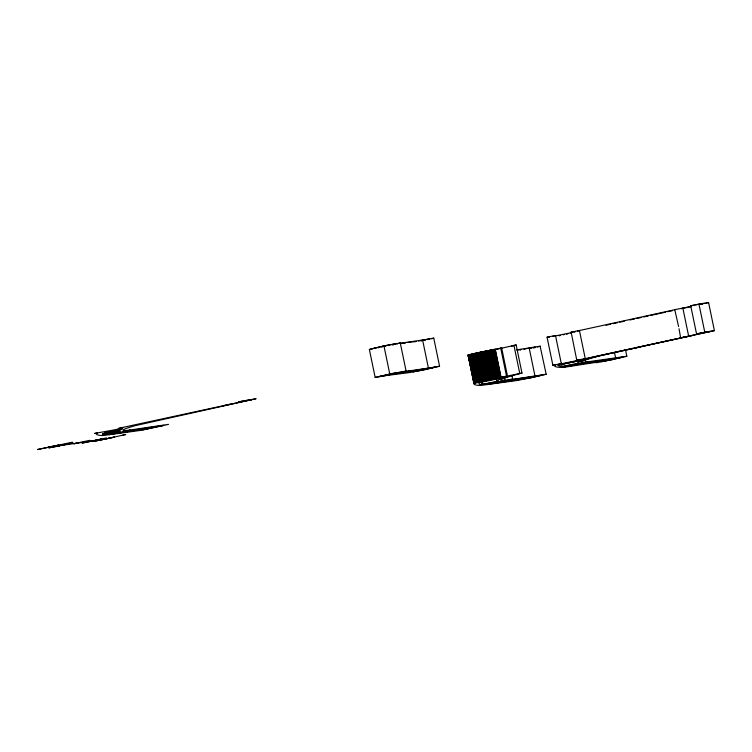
<?xml version="1.0" encoding="UTF-8"?>
<svg xmlns="http://www.w3.org/2000/svg" width="752" height="752" viewBox="0 0 752 752"><rect width="100%" height="100%" fill="white"/><g stroke="black" fill="none" stroke-linecap="round" stroke-linejoin="round"><path stroke-width="1.13" d="M488.415 379.939L473.788 383.586A1113.975 29.159 -11.7 0 0 480.631 385.475L516.868 380.521L530.611 377.777M37.6 449.499L58.675 445.128L37.647 449.517M109.059 434.562L130.143 430.2M385.701 375.662L375.163 377.438L369.345 349.342L383.163 346.183M383.351 346.023L400.271 342.95L399.19 343.326M375.163 377.438L389.564 374.158M425.19 369.505L439.563 366.252L433.772 338.127L431.62 338.785M399.716 343.326L422.605 340.026L428.424 368.123L404.397 371.582L406.089 371.046L400.271 342.95M439.563 366.252L407.556 371.714L409.868 371.121M473.854 383.257L468.054 355.113L472.67 353.882L484.457 351.325L490.276 379.422L488.65 379.76L482.831 351.654M548.706 337.14L549.458 336.83L547.071 337.216L552.889 365.312L555.277 364.927L554.459 365.557A1113.975 29.159 -11.7 0 0 560.014 367.39L563.699 367.371L597.624 362.097L595.941 362.652L597.201 362.549L612.043 359.729M540.143 346.287L546.178 374.27L528.938 378.256M511.971 375.718L512.676 379.093L510.975 379.628L546.178 374.27M567.346 366.44L576.887 364.184M547.071 337.216L555.484 335.486L561.312 363.592L558.736 364.344L581.221 359.7M588.402 362.107L583.326 363.385L595.452 361.374M621.913 357.285L612.927 359.409M612.382 359.522L626.82 356.279L625.457 349.501M704.314 303.366L703.656 303.423M708.553 302.539L698.956 304.109L704.774 332.205L714.4 330.617L708.581 302.511L708.017 302.736M714.4 330.617L593.995 357.087L586.118 359.343A24.459 0.639 -11.7 0 0 560.315 364.607L557.928 365.011A47.47 1.241 -11.7 0 1 575.891 361.223L586.4 358.554M130.115 430.219L125.039 431.507L163.645 425.388L144.516 429.505L142.57 429.749L147.665 428.443L109.068 434.571M105.778 432.503L122.369 428.828L103.945 433.378L105.12 433.114M595.452 361.383L593.131 361.975L621.923 357.247M581.211 359.682L576.803 360.311L571.144 332.149L579.425 330.466L585.244 358.572L583.514 359.014L683.258 337.366A39.367 1.034 -11.7 0 0 686.736 336.689L687.45 336.558A39.367 1.034 -11.7 0 0 691.849 335.683M579.425 330.466L577.696 330.918M576.803 360.311L585.244 358.572M73.997 443.736L78.142 442.862L76.196 443.219M555.484 335.486L554.478 335.768M552.889 365.312L561.312 363.592M678.577 326.509L674.77 309.664L691.267 306.393M679.047 328.765L680.607 337.789L710.161 331.51L696.54 333.869L690.721 305.773L698.956 304.109M635.919 347.744L687.196 336.605M696.54 333.869L704.774 332.205M395.467 344.031L396.05 343.824L394.302 344.012M97.036 433.039L96.171 433.678A1113.975 29.159 -11.7 0 0 103.015 435.568L140.991 430.332L168.561 424.363L127.464 430.388A220.646 5.772 -11.7 0 1 135.407 425.604L256.112 398.729L241.824 401.154L238.252 401.991L251.901 399.603L222.62 405.873M535.048 347.339L533.356 347.791M559.206 335.824L560.296 335.524M539.551 346.465L537.313 347.048M597.079 356.542L593.695 357.482A220.646 5.772 -11.7 0 0 583.721 362.379L626.848 356.251M493.086 350.075L516.154 344.961L521.973 373.067A220.646 5.772 -11.7 0 0 505.081 380.296L504.611 378.049M553.933 335.909L552.917 336.247L553.839 336.182M473.769 353.844L476.251 353.233M413.882 341.822L415.029 341.464L407.913 342.489M574.124 331.999L575.402 331.594L572.592 331.97M520.807 349.774L520.074 349.962M707.181 302.971L705.536 303.394M427.681 339.556L429.552 339.002L425.923 339.519M702.8 303.864L701.4 304.203M403.034 343.307L404.05 343.025L401.418 343.363M393.832 344.454L392.243 344.83M491.291 350.526L490.107 350.799M429.693 339.255L428.537 339.519M572.028 332.516L555.352 335.937M535.123 347.565L533.854 347.856M425.303 340.12L424.344 340.336M105.327 433.18L106.69 432.87M477.078 353.045L479.955 352.406M702.086 304.193L702.735 304.052M531.448 348.232L530.075 348.543M378.782 347.133L373.565 348.467L375.643 348.214M379.29 347.02L382.58 346.305M230.366 404.181L120.668 427.888L118.515 428.433L122.933 427.813L115.056 429.74L94.602 433.434L96.989 433.049M675.089 309.655L577.63 330.927M491.15 379.384L507.468 376.009L501.65 347.913L491.77 350.056M606.084 325.202L610.652 324.197M612.927 323.698L617.495 322.702M619.77 322.204L624.339 321.207M630.035 319.957L634.603 318.961M636.878 318.463L641.447 317.466M643.721 316.968L648.29 315.962M650.565 315.464L665.398 312.221M667.673 311.723L672.241 310.726M681.359 308.734L691.624 306.487M487.775 351.325L486.751 351.541M563.314 334.819L564.216 334.631M59.305 445.71L72.982 442.721M89.732 440.305L74.053 443.736M92.816 440.888L106.483 437.899M588.628 358.168L632.094 348.655M521.973 373.067L491.686 379.271M415.17 341.681L416.091 341.483M421.111 341.041L421.675 340.919M480.481 352.293L483.724 351.607M106.737 432.757L121.016 429.618L106.239 432.456M426.356 369.26L435.38 367.098L428.273 368.283M495.126 382.439L486.694 384.441L528.957 378.115M403.965 343.288L405.713 342.921M388.981 374.28L379.403 376.545L386.49 375.38M487.879 380.051L478.789 382.242L499.845 377.861L498.98 377.927M382.542 346.193L393.616 344.125M391.689 374.327L418.413 370.341L412.914 371.723L413.816 371.676L424.607 369.627M426.393 369.373L410.282 372.475L386.34 375.539M495.521 382.251L499.441 381.433L482.793 384.413L485.623 384.46L497.871 381.866M385.278 346.352L385.87 346.23M484.072 352.115L482.972 352.34M389.978 373.951L406.089 371.046M389.169 374.12L394.208 373.208M104.913 434.036L120.076 431.281L103.099 434.459L119.089 430.83L109.031 432.804M523.9 349.285L526.109 348.834M59.756 445.908L48.786 447.872L69.851 443.53L59.417 445.4M562.111 366.562L578.908 363.066A224.143 5.866 -11.7 0 1 583.778 360.123L585.3 359.653A20.144 0.526 -11.7 0 0 558.031 365.265L558.172 365.453A1110.478 29.065 -11.7 0 0 561.255 366.459L562.111 366.562L561.406 363.15M577.263 363.987L579.576 363.507M481.759 384.507L498.219 381.076A221.088 5.79 -11.7 0 1 497.1 380.465L501.857 378.435A221.088 5.79 -11.7 0 1 507.938 376.573L502.909 377.56A20.313 0.536 -11.7 0 1 480.058 382.467A499.986 13.085 -11.7 0 0 479.005 383.285L479.137 384.056A499.986 13.085 -11.7 0 0 481.759 384.507L481.054 381.095M611.837 359.635L612.852 359.559M531.156 377.664L541.252 375.286L498.426 381.753M418.432 340.994L421.336 340.402M566.463 334.151L567.845 333.869M390.514 374.571L387.609 375.163M489.514 379.713L487.851 379.929L482.023 351.823M611.282 359.747L601.515 361.59L600.867 361.599L605.952 360.321L580.741 363.949L567.459 366.459M484.269 351.494L485.256 351.156L491.075 379.262L490.06 379.6M108.194 432.973L102.479 434.28L104.208 434.083M484.814 351.381L486.065 350.996L491.883 379.093L490.605 379.487M485.35 351.278L495.239 349.238L501.058 377.335M579.642 363.611L588.412 362.069M381.79 347.067L382.354 346.954M392.967 344.83L393.7 344.679M694.425 305.133L690.721 305.773M695.581 304.898L698.335 304.363M485.886 351.165L487.456 350.855M421.9 340.289L433.763 338.109M480.293 352.885L479.268 353.083M516.605 349.887L540.35 346.155M527.725 348.505L535.104 347.18M422.455 340.177L425.482 339.603M394.762 373.105L409.868 371.112M570.383 333.362L571.379 333.164M487.954 350.761L491.423 350.112M505.081 380.296L512.676 379.093M378.106 347.772L378.585 347.687M699.351 304.165L702.612 303.582M374.957 348.505L375.596 348.392M476.505 353.609L475.367 353.807M586.005 358.807L591.57 357.792M396.981 344.059L397.517 343.965M372.691 348.909L370.322 349.285M572.187 332.046L570.984 332.215M517.461 350.056L520.845 349.567M501.65 347.913L500.7 348.044L506.519 376.141M634.641 347.997L637.292 347.621M630.768 348.843L633.419 348.467M72.502 442.176L48.137 447.318L103.983 439.281L125.781 434.515L122.99 434.919M468.026 355.141L467.97 355.48A1113.975 29.159 -11.7 0 0 468.045 355.799M682.825 307.963L688.644 336.059M614.516 352.528L615.681 358.149M585.291 360.02L585.752 362.267M529.192 348.073L535.01 376.169M513.926 345.29L519.745 373.387M495.079 349.266L500.898 377.363M494.534 349.36L500.353 377.466M493.951 349.473L499.77 377.57M493.34 349.586L499.159 377.683M492.701 349.699L498.52 377.795M492.043 349.821L497.862 377.927M491.357 349.953L497.175 378.049M490.642 350.094L496.461 378.19M496.386 379.083L496.865 381.358M489.919 350.235L495.737 378.331M489.176 350.376L494.995 378.472M488.415 350.526L494.233 378.623M487.644 350.676L493.462 378.782M486.854 350.836L492.673 378.933M483.639 351.494L489.467 379.591M481.224 351.992L487.042 380.098M480.425 352.162L486.243 380.268M479.635 352.331L485.454 380.437M478.855 352.5L484.673 380.597M478.093 352.669L483.912 380.766M477.341 352.829L483.16 380.926M476.608 352.989L482.427 381.085M482.145 382.054L482.615 384.328M475.894 353.149L481.712 381.245M475.198 353.308L481.017 381.405M474.521 353.459L480.349 381.555M473.882 353.6L479.701 381.706M473.262 353.741L479.08 381.847M472.67 353.882L478.488 381.978M472.106 354.013L477.924 382.119M471.57 354.145L477.388 382.242M471.072 354.267L476.89 382.364M470.602 354.38L476.42 382.477M470.179 354.483L475.997 382.58M469.784 354.587L475.602 382.683M469.427 354.681L475.245 382.777M469.107 354.765L474.926 382.862M468.834 354.841L474.653 382.947M468.59 354.916L474.409 383.012M468.393 354.972L474.211 383.078M468.242 355.029L474.061 383.125M468.129 355.076L473.948 383.172M383.952 345.901L389.771 373.998M469.088 356.58A1113.975 29.159 -11.7 0 1 468.261 356.091M511.388 346.24A220.646 5.772 -11.7 0 1 516.154 344.961M82.297 443.05L103.353 438.707L82.297 443.05M93.464 441.443L114.52 437.1L93.464 441.443M102.845 433.754L119.446 430.36L102.845 433.754M565.184 366.685L562.496 366.6L582.104 363L565.184 366.685"/></g></svg>
